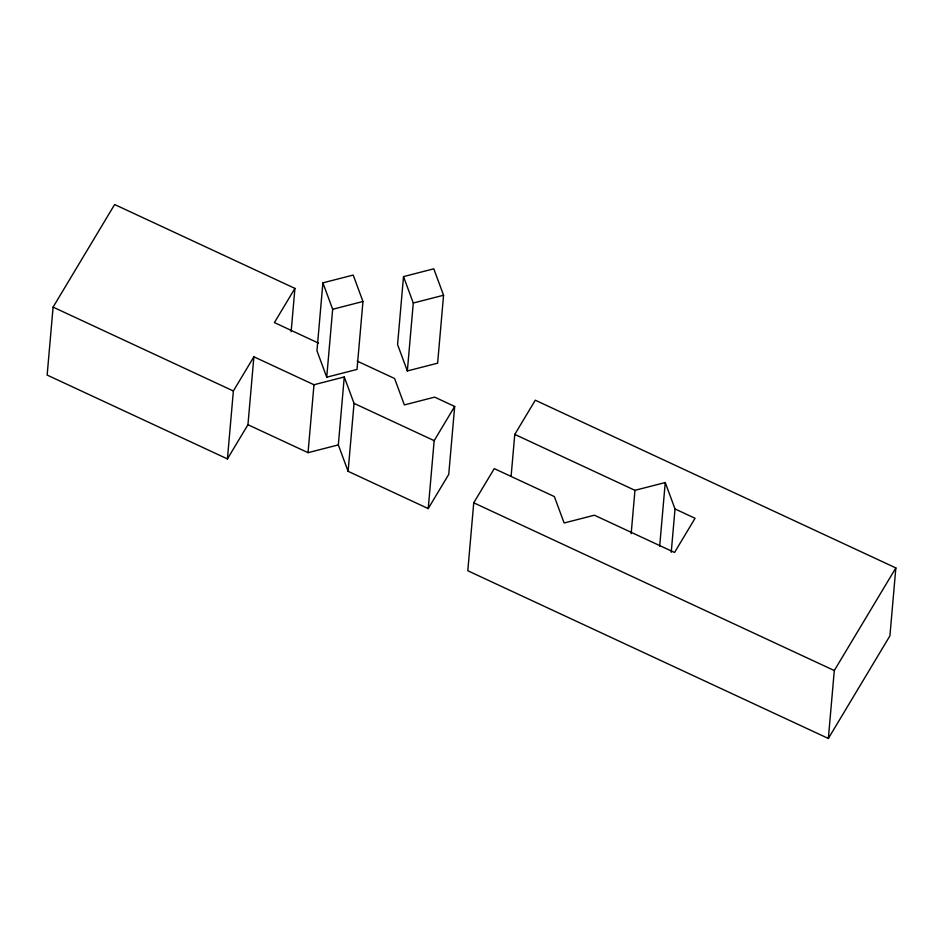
<?xml version="1.0" encoding="UTF-8"?>
<svg xmlns="http://www.w3.org/2000/svg" width="943" height="943" viewBox="0 0 943 943"><rect width="100%" height="100%" fill="white"/><g stroke="black" fill="none" stroke-linecap="round" stroke-linejoin="round"><path stroke-width="1.41" d="M291.128 331.747L294.923 288.393L114.645 204.525L53.091 307.123L47.15 375.066L227.428 458.923L247.95 424.727L253.891 356.796L313.984 384.744L344.266 376.964L354.038 403.38L348.097 471.311L428.228 508.595L448.738 474.388L454.679 406.457L434.652 397.133L404.358 404.924L394.587 378.497L357.197 361.11M227.428 458.923L233.369 390.991L253.891 356.796M344.266 376.964L338.325 444.896L308.043 452.675L313.984 384.744M322.895 282.853L316.954 350.784L326.726 377.2L357.02 369.42L362.961 301.489L353.189 275.061L322.895 282.853L332.667 309.269L326.726 377.2M403.51 276.605L397.569 344.537L407.341 370.953L437.623 363.173L443.564 295.242L433.792 268.814L403.51 276.605L413.282 303.021L407.341 370.953M428.228 508.595L434.169 440.652L454.679 406.457M514.772 434.405L634.957 490.325L665.251 482.533L675.023 508.961L695.05 518.273L674.54 552.48L594.408 515.208L564.126 522.988L554.354 496.572L494.262 468.612L473.74 502.808L467.799 570.751L828.355 738.475L889.909 635.877L895.85 567.934L535.294 400.209L514.772 434.405L511.106 476.321M631.173 533.679L634.957 490.325M659.687 546.138L665.251 482.533M671.227 552.315L675.023 508.961M828.355 738.475L834.296 670.544L895.85 567.934M294.923 288.393L274.401 322.589L318.475 343.087M332.667 309.269L362.961 301.489M413.282 303.021L443.564 295.242M354.038 403.38L434.169 440.652M53.091 307.123L233.369 390.991M473.74 502.808L834.296 670.544M247.95 424.727L308.043 452.675M338.325 444.896L348.097 471.311"/></g></svg>
